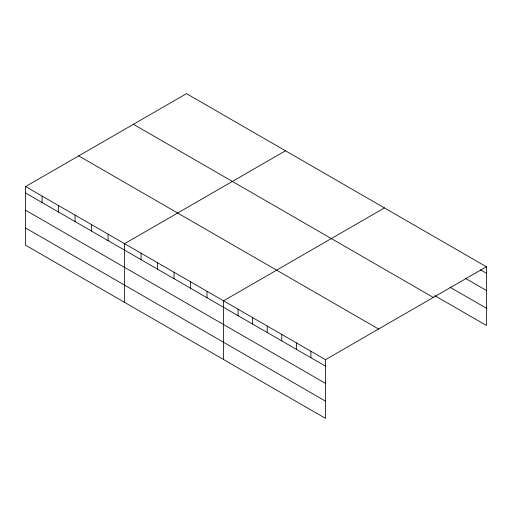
<?xml version="1.0" encoding="UTF-8"?>
<svg xmlns="http://www.w3.org/2000/svg" width="512" height="512" viewBox="0 0 512 512"><rect width="100%" height="100%" fill="white"/><g stroke="black" fill="none" stroke-linecap="round" stroke-linejoin="round"><path stroke-width="0.77" d="M325.485 383.379L325.485 359.68L25.6 186.547L25.6 245.222L325.485 418.355L325.485 383.379L25.6 210.24M434.758 295.635L486.4 325.453L486.4 266.778L186.515 93.645L25.6 186.547M285.478 150.778L124.563 243.68L124.563 302.355M384.442 207.91L223.52 300.819L223.52 359.494M325.485 359.68L486.4 266.778M480.442 269.805L486.4 273.242M465.216 278.24L486.4 290.47M449.984 287.2L486.4 308.224M133.414 124.301L433.299 297.434M78.701 155.891L378.586 329.024M25.6 193.011L325.485 366.15M25.6 227.994L325.485 401.126M310.918 351.27L310.918 357.741M296.352 342.861L296.352 349.331M281.786 334.451L281.786 340.922M267.219 326.042L267.219 332.512M252.653 317.638L252.653 324.102M238.086 309.229L238.086 315.693M207.027 291.296L207.027 297.76M190.534 281.773L190.534 288.237M174.042 272.25L174.042 278.714M157.549 262.726L157.549 269.19M141.056 253.203L141.056 259.667M108.07 234.157L108.07 240.621M91.571 224.634L91.571 231.104M75.078 215.117L75.078 221.581M58.586 205.594L58.586 212.058M42.093 196.07L42.093 202.534"/></g></svg>
